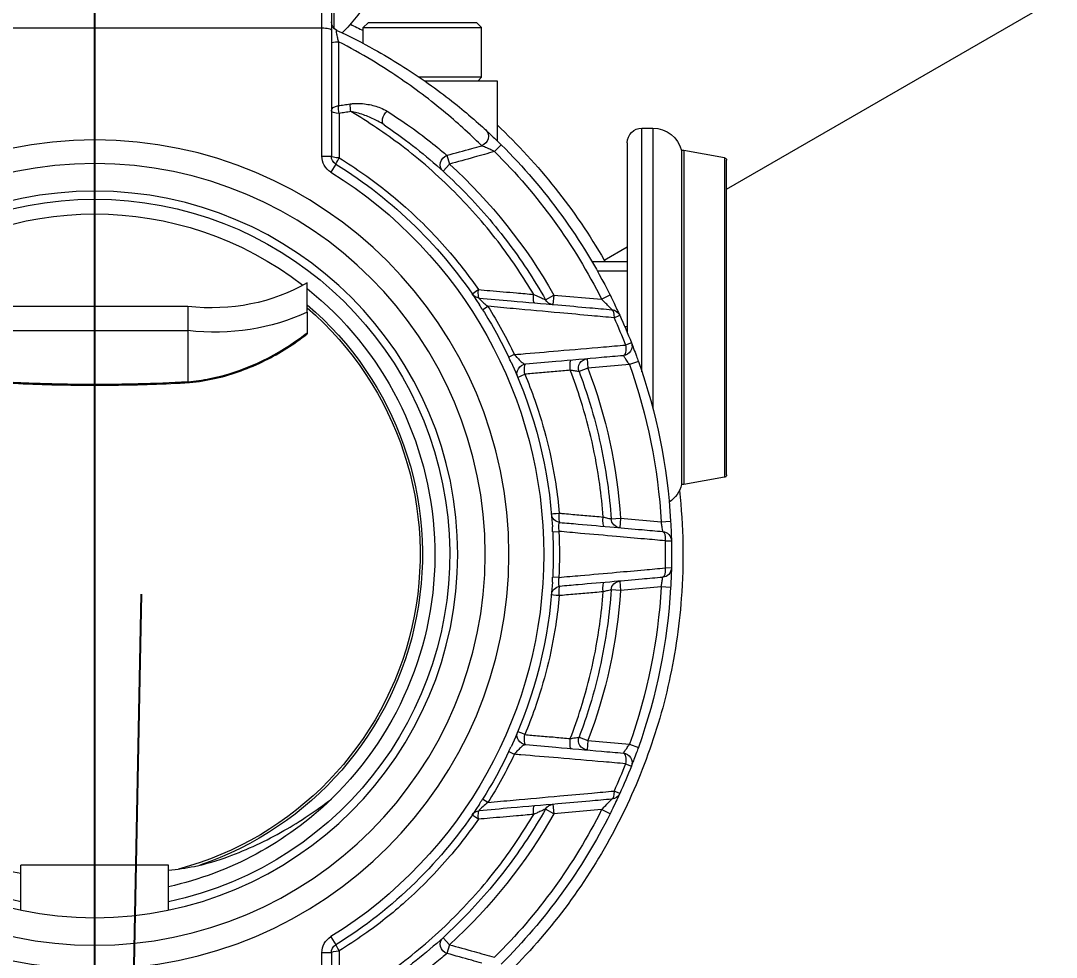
# Model space of a CAD drawing. Header units: millimetres. Extents: x -20146070 to 165023, y -3349561 to 35447.
# Drawn here: x -292394.2 to -292260.9, y -46073.2 to -45952.7 of the extents above; entities that cross this region are included whole.
import ezdxf
from ezdxf import colors
from ezdxf.entities.mleader import LeaderData, LeaderLine
from ezdxf.math import Vec2, Vec3

# ---------------------------------------------------------------- set-up
doc = ezdxf.new("R2010")
doc.units = ezdxf.units.MM
doc.header["$LTSCALE"] = 50
doc.linetypes.add('CONTINOUS', pattern=[0])
for name, color, linetype in [('ASPL- FM200-DEVICES', 8, 'Continuous'), ('M-_FM200 PIPE', 1, 'Continuous'), ('M_FIREALAM-_E-', 10, 'Continuous'), ('M_FM 200 Cylinder', 1, 'Continuous')]:
    doc.layers.add(name, color=color, linetype=linetype)
doc.styles.add('RomanS', font='romans__.ttf', dxfattribs={"width": 0.75, "height": 40})
doc.linetypes.add('DRY_RISER', pattern='A,0.5,-0.2,["DR",Standard,S=0.1,R=0,X=-0.05,Y=-0.05],-0.2', length=0.9)

# ---------------------------------------------------------------- blocks, each defined once
blk = doc.blocks.new('343')
at = {"layer": 'ASPL- FM200-DEVICES', "color": 1, "lineweight": 5}
for p, q in [((-38720.91, -128878.01), (-38720.91, -128849.98)), ((-38720.56, -128858.73), (-38720.56, -128878.23)), ((-38719.34, -128877.94), (-38719.34, -128858.19)), ((-38690.09, -128877.94), (-38690.09, -128858.19)), ((-38690.09, -128858.19), (-38690.09, -128877.94)), ((-38771.45, -128898.7), (-38822.14, -128869.43)), ((-38739.3, -128877.27), (-38739.91, -128877.88)), ((-38739.3, -128877.27), (-38725.28, -128877.27)), ((-38725.28, -128877.27), (-38724.67, -128877.88)), ((-38724.67, -128877.88), (-38739.91, -128877.88)), ((-38739.91, -128884.28), (-38739.91, -128877.88)), ((-38724.67, -128879.94), (-38724.67, -128877.88)), ((-38720.56, -128878.23), (-38720.56, -128894.42)), ((-38690.09, -128877.94), (-38719.34, -128877.94)), ((-38719.34, -128894.42), (-38719.34, -128877.94)), ((-38690.09, -128892.35), (-38690.09, -128877.94)), ((-38660.83, -128877.94), (-38690.09, -128877.94)), ((-38690.09, -128877.94), (-38690.09, -128892.35)), ((-38739.91, -128884.28), (-38731.88, -128884.28)), ((-38739.45, -128884.73), (-38739.91, -128884.28)), ((-38732.55, -128884.73), (-38741.89, -128884.73)), ((-38741.89, -128884.73), (-38741.89, -128892.45)), ((-38761.96, -128890.83), (-38761.96, -128926.94)), ((-38760.55, -128890.83), (-38761.96, -128890.83)), ((-38760.55, -128922.2), (-38760.55, -128890.83)), ((-38758.65, -128892.73), (-38758.65, -128917.11)), ((-38742.43, -128892.98), (-38741.57, -128893.85)), ((-38771.45, -128935.46), (-38771.45, -128894.94)), ((-38771.2, -128894.64), (-38765.96, -128893.72)), ((-38771.2, -128894.64), (-38771.2, -128935.76)), ((-38765.96, -128893.72), (-38765.96, -128936.69)), ((-38765.96, -128893.72), (-38765.66, -128893.72)), ((-38765.66, -128893.72), (-38765.66, -128936.69)), ((-38735.45, -128894.33), (-38735.76, -128895.47)), ((-38719.34, -128894.42), (-38720.56, -128894.42)), ((-38735.76, -128895.47), (-38734.94, -128896.37)), ((-38721.14, -128895.46), (-38720.5, -128896.5)), ((-38755.68, -128907.8), (-38758.65, -128906.09)), ((-38758.65, -128908.02), (-38754.11, -128908.02)), ((-38758.65, -128909.22), (-38754.8, -128909.22)), ((-38717.45, -128914.5), (-38717.45, -128910.73)), ((-38755.35, -128912.85), (-38756.44, -128912.3)), ((-38749.2, -128912.31), (-38755.35, -128912.85)), ((-38748.14, -128912.91), (-38749.2, -128912.31)), ((-38749.2, -128912.31), (-38749.09, -128913.53)), ((-38756.96, -128915.23), (-38757.69, -128914.9)), ((-38740.03, -128914.19), (-38740.71, -128913.76)), ((-38717.45, -128914.5), (-38717.45, -128917.15)), ((-38702.09, -128913.79), (-38702.09, -128916.88)), ((-38702.03, -128913.79), (-38678.14, -128913.79)), ((-38758.65, -128916.41), (-38758.35, -128916.41)), ((-38678.08, -128916.88), (-38702.09, -128916.88)), ((-38702.09, -128916.88), (-38702.09, -128923.45)), ((-38759.19, -128918.45), (-38758.45, -128918.74)), ((-38744.12, -128919.96), (-38743.4, -128920.31)), ((-38760.09, -128920.85), (-38758.94, -128921.26)), ((-38758.94, -128921.26), (-38753.6, -128921.73)), ((-38753.49, -128920.52), (-38753.6, -128921.73)), ((-38753.6, -128921.73), (-38752.46, -128922.16)), ((-38771.2, -128935.76), (-38765.96, -128936.69)), ((-38765.96, -128936.69), (-38765.66, -128936.69)), ((-38763.02, -128941.48), (-38764.24, -128941.41)), ((-38757.8, -128941.03), (-38763.02, -128941.48)), ((-38756.59, -128941.11), (-38757.8, -128941.03)), ((-38757.8, -128941.03), (-38757.7, -128942.24)), ((-38749.05, -128942.76), (-38749.86, -128942.72)), ((-38763.54, -128943.93), (-38764.34, -128943.91)), ((-38764.34, -128947.44), (-38763.54, -128947.42)), ((-38757.7, -128949.11), (-38757.8, -128950.33)), ((-38749.86, -128948.63), (-38749.05, -128948.59)), ((-38764.24, -128949.94), (-38763.02, -128949.87)), ((-38763.02, -128949.87), (-38757.8, -128950.33)), ((-38757.8, -128950.33), (-38756.59, -128950.24)), ((-38753.6, -128969.62), (-38758.94, -128970.09)), ((-38752.46, -128969.19), (-38753.6, -128969.62)), ((-38753.6, -128969.62), (-38753.49, -128970.84)), ((-38758.94, -128970.09), (-38760.09, -128970.5)), ((-38743.4, -128971.04), (-38744.12, -128971.39)), ((-38758.45, -128972.61), (-38759.19, -128972.91)), ((-38757.69, -128976.45), (-38756.96, -128976.12)), ((-38740.71, -128977.59), (-38740.03, -128977.16)), ((-38756.44, -128979.05), (-38755.35, -128978.5)), ((-38755.35, -128978.5), (-38749.2, -128979.04)), ((-38749.09, -128977.83), (-38749.2, -128979.04)), ((-38749.2, -128979.04), (-38748.14, -128978.44)), ((-38699.61, -128985.67), (-38680.56, -128985.67)), ((-38699.61, -128991.44), (-38699.61, -128985.67)), ((-38680.56, -128991.44), (-38680.56, -128985.67)), ((-38734.94, -128994.99), (-38735.76, -128995.89)), ((-38720.5, -128994.86), (-38721.14, -128995.89)), ((-38735.76, -128995.89), (-38735.45, -128997.02)), ((-38720.56, -128996.93), (-38719.34, -128996.93)), ((-38720.56, -128996.93), (-38720.56, -129013.13)), ((-38719.34, -129013.42), (-38719.34, -128996.93))]:
    blk.add_line(p, q, dxfattribs=at)
for radius in [305.79, 305.36, 304.73, 53.33, 50.28, 46.74]:
    blk.add_circle((-38690.09, -128945.68), radius, dxfattribs=at)
for centre, radius, start, end in [((-38690.09, -128945.68), 314.54, 90, 270), ((-38690.09, -128945.68), 310.44, 90, 270), ((-38690.09, -128945.68), 306.63, 90, 270), ((-38708.65, -128864.74), 19.19, 129.7151, 226.1397), ((-38721.78, -128877.15), 1.22, 294.8206, 0), ((-38761.96, -128894.64), 3.81, 90, 166.1135), ((-38760.55, -128892.73), 1.9, 0, 90), ((-38690.09, -128945.68), 74.28, 134.8094, 153.3), ((-38771.14, -128894.94), 0.305, 100, 180), ((-38690.09, -128945.68), 73.06, 134.8094, 153.3), ((-38721.78, -128894.42), 1.22, 301.73, 0), ((-38721.78, -128894.42), 2.44, 301.73, 0), ((-38690.09, -128945.68), 67.88, 132.2927, 150.5578), ((-38690.09, -128945.68), 59.04, 121.73, 147.0328), ((-38690.09, -128945.68), 57.82, 121.73, 238.27), ((-38690.09, -128945.68), 45.71, 282.0247, 257.9753), ((-38690.09, -128945.68), 43.8, 52.2553, 127.7447), ((-38739.7, -128911.48), 1.22, 275, 325.4259), ((-38690.09, -128945.68), 43.8, 128.6599, 225.9208), ((-38749.2, -128912.31), 1.22, 275, 330.5578), ((-38690.09, -128945.68), 42.2, 130.4192, 251.3187), ((-38690.09, -128945.68), 74.28, 155.5211, 158.4924), ((-38756.58, -128915.4), 1.22, 95, 155.5211), ((-38690.09, -128945.68), 59.84, 147.7717, 154.554), ((-38690.09, -128945.68), 59.04, 147.7717, 154.554), ((-38690.09, -128945.68), 41.9, 130.7751, 255.0656), ((-38690.09, -128945.68), 73.47, 155.5211, 158.4924), ((-38758.06, -128918.89), 1.22, 158.4924, 265), ((-38690.09, -128945.68), 74.28, 160.4767, 176.71), ((-38690.09, -128945.68), 73.06, 160.4767, 176.71), ((-38753.6, -128921.73), 1.22, 339.3409, 85), ((-38690.09, -128945.68), 59.04, 155.2153, 176.5534), ((-38745.68, -128922.42), 1.22, 337.2998, 85), ((-38690.09, -128945.68), 67.88, 159.3409, 176.0724), ((-38771.14, -128935.46), 0.305, 180, 260), ((-38761.96, -128935.77), 3.81, 193.8865, 236.5847), ((-38757.8, -128941.03), 1.22, 275, 356.0724), ((-38750.11, -128940.35), 1.22, 275, 354.9327), ((-38763.12, -128943.94), 1.22, 95, 178.6377), ((-38690.09, -128945.68), 59.84, 177.1699, 182.8301), ((-38690.09, -128945.68), 59.04, 177.1699, 182.8301), ((-38690.09, -128945.68), 74.28, 178.6377, 181.3623), ((-38690.09, -128945.68), 73.47, 178.6377, 181.3623), ((-38763.12, -128947.41), 1.22, 181.3623, 265), ((-38757.8, -128950.33), 1.22, 3.9276, 85), ((-38690.09, -128945.68), 59.04, 183.4466, 204.7847), ((-38690.09, -128945.68), 74.28, 183.29, 199.5233), ((-38690.09, -128945.68), 73.06, 183.29, 199.5233), ((-38690.09, -128945.68), 67.88, 183.9276, 200.6591), ((-38750.11, -128951), 1.22, 5.0673, 85), ((-38753.6, -128969.62), 1.22, 275, 20.6591), ((-38745.68, -128968.93), 1.22, 275, 22.7002), ((-38758.06, -128972.46), 1.22, 95, 201.5076), ((-38690.09, -128945.68), 59.84, 205.446, 212.2283), ((-38690.09, -128945.68), 59.04, 205.446, 212.2283), ((-38690.09, -128945.68), 74.28, 201.5076, 204.4789), ((-38690.09, -128945.68), 73.47, 201.5076, 204.4789), ((-38756.58, -128975.95), 1.22, 204.4789, 265), ((-38690.09, -128945.68), 43.8, 225.9208, 257.4441), ((-38690.09, -128945.68), 73.06, 206.7, 225.1906), ((-38749.2, -128979.04), 1.22, 29.4422, 85), ((-38690.09, -128945.68), 59.04, 212.9672, 238.27), ((-38739.7, -128979.87), 1.22, 34.5741, 85), ((-38690.09, -128945.68), 74.28, 206.7, 225.1906), ((-38690.09, -128945.68), 67.88, 209.4422, 227.7073), ((-38721.78, -128996.93), 2.44, 0, 58.27), ((-38721.78, -128996.93), 1.22, 0, 58.27)]:
    blk.add_arc(centre, radius, start, end, dxfattribs=at)
for centre, major_axis, ratio, start_param, end_param in [((-38719.34, -128878.23), (1.22, 0), 0.237088, 1.570796, 3.141593), ((-38721.78, -128879.86), (1.22, 0), 0.120855, 0, 1.330686), ((-38723.29, -128888.38), (-0.17, -1.21), 0.210979, 1.320032, 2.179897), ((-38721.78, -128888.6), (-0.17, -1.21), 0.210615, 1.323763, 2.178662), ((-38721.78, -128888.6), (1.22, 0), 0.558658, 0, 1.315212), ((-38728.05, -128889.41), (0.68, -1.01), 0.599993, 0, 1.95126), ((-38721.78, -128888.6), (1.22, 0), 0.275099, 4.880316, 6.283185), ((-38739.61, -128891.96), (-0.826, 0.896), 0.946472, 0, 2.100107), ((-38735.76, -128895.47), (0.82, -0.902), 0.950802, 0, 2.109566), ((-38721.78, -128894.42), (1.22, 0), 0.205116, 4.883284, 6.283185), ((-38721.78, -128894.42), (0.64, -1.04), 0.039724, 0, 1.306369), ((-38700.93, -128887.3), (21.95, 18.91), 0.855741, 3.426491, 4.034529), ((-38746.82, -128912.1), (0.11, -1.21), 0.16447, 0, 1.45563), ((-38739.7, -128911.48), (0.11, -1.21), 0.164256, 0, 1.453146), ((-38739.7, -128911.48), (1, -0.69), 0.013723, 0, 1.368915), ((-38756.58, -128915.4), (-0.11, 1.21), 0.30205, 0, 1.401682), ((-38700.93, -128887.3), (24.53, 21.13), 0.855741, 3.504183, 4.038993), ((-38700.93, -128887.47), (27.27, 0), 0.965926, 4.669897, 4.672192), ((-38758.06, -128918.89), (-0.11, -1.21), 0.329482, 4.615053, 6.283185), ((-38751.54, -128921.91), (0.11, 1.21), 0.178581, 4.661848, 6.283185), ((-38745.68, -128922.42), (0.11, 1.21), 0.178444, 4.663458, 6.283185), ((-38745.68, -128922.42), (1.12, -0.47), 0.007725, 0, 1.385066), ((-38755.77, -128940.85), (0.11, -1.21), 0.171944, 0, 1.543141), ((-38750.11, -128940.35), (0.11, -1.21), 0.171834, 0, 1.541848), ((-38750.11, -128940.35), (1.21, -0.11), 0.00155, 6.283185, 7.678911), ((-38763.12, -128943.94), (-0.11, 1.21), 0.340158, 0, 1.532886), ((-38763.12, -128947.41), (-0.11, -1.21), 0.340158, 4.750299, 6.283185), ((-38755.77, -128950.5), (0.11, 1.21), 0.171944, 4.740044, 6.283185), ((-38750.11, -128951), (0.11, 1.21), 0.171834, 4.741337, 6.283185), ((-38750.11, -128951), (1.21, 0.11), 0.00155, 4.887459, 6.283185), ((-38751.54, -128969.44), (0.11, -1.21), 0.178581, 0, 1.621337), ((-38745.68, -128968.93), (0.11, -1.21), 0.178444, 0, 1.619728), ((-38745.68, -128968.93), (1.12, 0.47), 0.007725, 4.898119, 6.283186), ((-38758.06, -128972.46), (-0.11, 1.21), 0.329482, 0, 1.668132), ((-38756.58, -128975.95), (-0.11, -1.21), 0.30205, 4.881503, 6.283185), ((-38746.82, -128979.25), (0.11, 1.21), 0.16447, 4.827555, 6.283185), ((-38739.7, -128979.87), (0.11, 1.21), 0.164256, 4.830039, 6.283185), ((-38739.7, -128979.87), (1, 0.69), 0.013723, 4.91427, 6.283185), ((-38735.76, -128995.89), (0.82, 0.902), 0.950802, 4.17362, 6.283185), ((-38721.78, -128996.93), (0.64, 1.04), 0.039724, 4.976816, 6.283185), ((-38721.78, -128996.93), (1.22, 0), 0.205116, 0, 1.399902)]:
    blk.add_ellipse(centre, major_axis=major_axis, ratio=ratio, start_param=start_param, end_param=end_param, dxfattribs=at)
for points in [[(-38723.02, -128877.47), (-38723.57, -128877.73), (-38724.12, -128878.01), (-38724.67, -128878.29)], [(-38741.89, -128890.42), (-38747.24, -128895.43), (-38751.96, -128901.35), (-38755.68, -128907.8)], [(-38755.68, -128907.8), (-38755.72, -128907.88), (-38755.77, -128907.95), (-38755.81, -128908.02)], [(-38740.03, -128914.19), (-38739.89, -128913.97), (-38739.76, -128913.76), (-38739.62, -128913.55)], [(-38717.45, -128917.15), (-38717.45, -128917.24), (-38717.45, -128917.29), (-38717.45, -128917.29)], [(-38702.1, -128923.46), (-38702.17, -128923.54), (-38702.24, -128923.58), (-38702.3, -128923.57)], [(-38702.09, -128923.45), (-38702.09, -128923.45), (-38702.09, -128923.45), (-38702.1, -128923.46)], [(-38749.05, -128942.76), (-38749.04, -128942.55), (-38749.03, -128942.34), (-38749.02, -128942.13)], [(-38743.4, -128971.04), (-38743.5, -128970.84), (-38743.6, -128970.63), (-38743.69, -128970.43)], [(-38739.62, -128977.8), (-38739.76, -128977.6), (-38739.89, -128977.38), (-38740.03, -128977.16)]]:
    blk.add_open_spline(points, degree=3, dxfattribs=at)
for points, knots in [([(-38721.27, -128878.26), (-38722.91, -128879.02), (-38724.52, -128879.84), (-38728.44, -128882.01), (-38730.66, -128883.41), (-38732.63, -128884.79), (-38734.85, -128886.34), (-38736.79, -128887.89), (-38739.18, -128889.92), (-38739.93, -128890.6), (-38740.43, -128891.07)], [0.248267, 0.248267, 0.248267, 0.248267, 0.709245, 0.709245, 1.418491, 1.418491, 1.418491, 2.215656, 2.215656, 2.736631, 2.736631, 2.736631, 2.736631]), ([(-38721.27, -128878.26), (-38721.25, -128878.25), (-38721.24, -128878.25), (-38721.21, -128878.28), (-38721.2, -128878.32), (-38721.19, -128878.45), (-38721.2, -128878.56), (-38721.25, -128878.84), (-38721.29, -128879.02), (-38721.38, -128879.37), (-38721.43, -128879.55), (-38721.49, -128879.72)], [0, 0, 0, 0, 0.0367907, 0.0367907, 0.0956558, 0.0956558, 0.1721804, 0.1721804, 0.2558879, 0.2558879, 0.3297716, 0.3297716, 0.3297716, 0.3297716]), ([(-38739.92, -128893.09), (-38739.42, -128892.6), (-38738.69, -128891.89), (-38736.34, -128889.75), (-38734.43, -128888.11), (-38732.24, -128886.47), (-38730.29, -128885), (-38728.11, -128883.51), (-38724.39, -128881.27), (-38722.96, -128880.48), (-38721.49, -128879.72)], [-2.736631, -2.736631, -2.736631, -2.736631, -2.215656, -2.215656, -1.418491, -1.418491, -1.418491, -0.709245, -0.709245, -0.290531, -0.290531, -0.290531, -0.290531]), ([(-38721.49, -128879.72), (-38721.49, -128880.24), (-38721.48, -128880.76), (-38721.48, -128882.25), (-38721.48, -128883.2), (-38721.48, -128884.12), (-38721.47, -128885.04), (-38721.47, -128885.94), (-38721.47, -128887.19), (-38721.47, -128887.57), (-38721.47, -128887.94)], [0.1218964, 0.1218964, 0.1218964, 0.1218964, 0.263591, 0.263591, 0.527182, 0.527182, 0.527182, 0.790773, 0.790773, 0.9077673, 0.9077673, 0.9077673, 0.9077673]), ([(-38722.98, -128887.72), (-38723.12, -128887.7), (-38723.27, -128887.68), (-38724.05, -128887.63), (-38724.68, -128887.67), (-38725.84, -128887.87), (-38726.38, -128888.02), (-38727.19, -128888.35), (-38727.48, -128888.49), (-38727.75, -128888.66)], [-0.4594626, -0.4594626, -0.4594626, -0.4594626, -0.422823, -0.422823, -0.2566052, -0.2566052, -0.0986943, -0.0986943, 0, 0, 0, 0]), ([(-38721.47, -128887.94), (-38721.71, -128887.9), (-38721.95, -128887.87), (-38722.19, -128887.83), (-38722.46, -128887.8), (-38722.72, -128887.76), (-38722.98, -128887.72)], [0.118784, 0.118784, 0.118784, 0.118784, 0.1811574, 0.1811574, 0.1811574, 0.249082, 0.249082, 0.249082, 0.249082]), ([(-38746.61, -128912.23), (-38745.32, -128910.04), (-38743.9, -128907.92), (-38740.54, -128903.47), (-38738.54, -128901.18), (-38736.41, -128899.04), (-38734.28, -128896.91), (-38731.99, -128894.91), (-38727.5, -128891.5), (-38725.33, -128890.04), (-38723.09, -128888.71)], [-2.885239, -2.885239, -2.885239, -2.885239, -2.2532, -2.2532, -1.502133, -1.502133, -1.502133, -0.751067, -0.751067, -0.104684, -0.104684, -0.104684, -0.104684]), ([(-38727.75, -128888.66), (-38728.98, -128889.44), (-38730.12, -128890.22), (-38732.22, -128891.72), (-38733.17, -128892.46), (-38734.56, -128893.59), (-38735.07, -128894.01), (-38735.45, -128894.33)], [1.965846, 1.965846, 1.965846, 1.965846, 2.431098, 2.431098, 2.934278, 2.934278, 3.3459, 3.3459, 3.3459, 3.3459]), ([(-38727.37, -128890.42), (-38727.12, -128890.25), (-38726.84, -128890.08), (-38726.08, -128889.68), (-38725.59, -128889.46), (-38724.55, -128889.06), (-38723.99, -128888.89), (-38723.33, -128888.75), (-38723.21, -128888.73), (-38723.09, -128888.71)], [0, 0, 0, 0, 0.0986943, 0.0986943, 0.2566052, 0.2566052, 0.422823, 0.422823, 0.4594626, 0.4594626, 0.4594626, 0.4594626]), ([(-38723.09, -128888.71), (-38722.82, -128888.75), (-38722.56, -128888.79), (-38722.3, -128888.83), (-38722.06, -128888.86), (-38721.82, -128888.89), (-38721.57, -128888.93)], [-0.249082, -0.249082, -0.249082, -0.249082, -0.1811574, -0.1811574, -0.1811574, -0.118784, -0.118784, -0.118784, -0.118784]), ([(-38721.57, -128888.93), (-38721.57, -128889.41), (-38721.57, -128889.9), (-38721.57, -128890.92), (-38721.57, -128891.46), (-38721.57, -128892), (-38721.57, -128892.66), (-38721.57, -128893.33), (-38721.57, -128894.22), (-38721.57, -128894.44), (-38721.57, -128894.67)], [0.0750689, 0.0750689, 0.0750689, 0.0750689, 0.2030124, 0.2030124, 0.3444337, 0.3444337, 0.3444337, 0.5166506, 0.5166506, 0.5750647, 0.5750647, 0.5750647, 0.5750647]), ([(-38727.37, -128890.42), (-38728.3, -128891.05), (-38729.21, -128891.69), (-38732.56, -128894.21), (-38734.89, -128896.23), (-38737.06, -128898.38), (-38739.23, -128900.54), (-38741.26, -128902.86), (-38744.97, -128907.72), (-38746.65, -128910.27), (-38748.14, -128912.91)], [0.478161, 0.478161, 0.478161, 0.478161, 0.751067, 0.751067, 1.502133, 1.502133, 1.502133, 2.2532, 2.2532, 2.996998, 2.996998, 2.996998, 2.996998]), ([(-38740.43, -128891.07), (-38740.5, -128891.13), (-38740.6, -128891.23), (-38740.92, -128891.52), (-38741.15, -128891.74), (-38741.59, -128892.16), (-38741.78, -128892.34), (-38742.13, -128892.68), (-38742.28, -128892.83), (-38742.43, -128892.98)], [0, 0, 0, 0, 0.068852, 0.068852, 0.1654749, 0.1654749, 0.2344373, 0.2344373, 0.2862535, 0.2862535, 0.2862535, 0.2862535]), ([(-38741.57, -128893.85), (-38741.45, -128893.79), (-38741.33, -128893.73), (-38741.04, -128893.59), (-38740.88, -128893.52), (-38740.52, -128893.35), (-38740.32, -128893.27), (-38740.06, -128893.15), (-38739.98, -128893.12), (-38739.92, -128893.09)], [-0.2862535, -0.2862535, -0.2862535, -0.2862535, -0.2344373, -0.2344373, -0.1654749, -0.1654749, -0.068852, -0.068852, 0, 0, 0, 0]), ([(-38735.45, -128894.33), (-38736.51, -128894.04), (-38737.57, -128893.75), (-38739.06, -128893.33), (-38739.49, -128893.21), (-38739.92, -128893.09)], [0.5930409, 0.5930409, 0.5930409, 0.5930409, 0.8679367, 0.8679367, 0.9803087, 0.9803087, 0.9803087, 0.9803087]), ([(-38741.57, -128893.85), (-38740.7, -128894.09), (-38739.82, -128894.34), (-38737.88, -128894.88), (-38736.82, -128895.17), (-38735.76, -128895.47)], [-1.0959511, -1.0959511, -1.0959511, -1.0959511, -0.8679367, -0.8679367, -0.5930409, -0.5930409, -0.5930409, -0.5930409]), ([(-38721.57, -128894.67), (-38722.66, -128895.33), (-38723.72, -128896.03), (-38726.63, -128898.08), (-38728.42, -128899.5), (-38730.12, -128901.02), (-38732.16, -128902.83), (-38734.08, -128904.79), (-38737.15, -128908.39), (-38738.36, -128909.97), (-38739.49, -128911.61)], [0.48, 0.48, 0.48, 0.48, 0.798353, 0.798353, 1.369447, 1.369447, 1.369447, 2.05417, 2.05417, 2.551897, 2.551897, 2.551897, 2.551897]), ([(-38756.44, -128912.3), (-38756.62, -128912.65), (-38756.79, -128913.01), (-38757.1, -128913.63), (-38757.23, -128913.91), (-38757.43, -128914.35), (-38757.51, -128914.52), (-38757.62, -128914.75), (-38757.65, -128914.82), (-38757.68, -128914.89), (-38757.69, -128914.9), (-38757.69, -128914.9)], [-0.3441681, -0.3441681, -0.3441681, -0.3441681, -0.2475146, -0.2475146, -0.1629501, -0.1629501, -0.0906327, -0.0906327, -0.0348587, -0.0348587, 0, 0, 0, 0]), ([(-38746.61, -128912.23), (-38746.75, -128912.29), (-38746.89, -128912.35), (-38747.24, -128912.51), (-38747.43, -128912.6), (-38747.8, -128912.76), (-38747.96, -128912.83), (-38748.11, -128912.9), (-38748.14, -128912.91), (-38748.14, -128912.91)], [0, 0, 0, 0, 0.0545289, 0.0545289, 0.1417751, 0.1417751, 0.242863, 0.242863, 0.3041163, 0.3041163, 0.3041163, 0.3041163]), ([(-38739.49, -128911.61), (-38739.99, -128911.65), (-38740.48, -128911.69), (-38740.97, -128911.74), (-38742.11, -128911.83), (-38743.25, -128911.93), (-38745.13, -128912.1), (-38745.87, -128912.16), (-38746.61, -128912.23)], [0.4537955, 0.4537955, 0.4537955, 0.4537955, 0.5794132, 0.5794132, 0.5794132, 0.8691199, 0.8691199, 1.0578335, 1.0578335, 1.0578335, 1.0578335]), ([(-38739.6, -128912.7), (-38740.98, -128912.82), (-38742.35, -128912.94), (-38745.73, -128913.23), (-38747.73, -128913.41), (-38749.73, -128913.58), (-38751.1, -128913.7), (-38752.47, -128913.82), (-38754.78, -128914.02), (-38755.73, -128914.11), (-38756.68, -128914.19)], [-1.933612, -1.933612, -1.933612, -1.933612, -1.573606, -1.573606, -1.04907, -1.04907, -1.04907, -0.689393, -0.689393, -0.439374, -0.439374, -0.439374, -0.439374]), ([(-38756.68, -128914.19), (-38756.68, -128914.19), (-38756.68, -128914.18), (-38756.64, -128914.15), (-38756.61, -128914.11), (-38756.5, -128913.99), (-38756.41, -128913.9), (-38756.19, -128913.68), (-38756.05, -128913.54), (-38755.73, -128913.22), (-38755.54, -128913.03), (-38755.35, -128912.85)], [0, 0, 0, 0, 0.0348587, 0.0348587, 0.0906327, 0.0906327, 0.1629501, 0.1629501, 0.2475146, 0.2475146, 0.3441681, 0.3441681, 0.3441681, 0.3441681]), ([(-38739.6, -128912.7), (-38739.58, -128912.69), (-38739.57, -128912.7), (-38739.56, -128912.72), (-38739.58, -128912.75), (-38739.66, -128912.84), (-38739.73, -128912.92), (-38739.94, -128913.11), (-38740.07, -128913.22), (-38740.37, -128913.48), (-38740.54, -128913.62), (-38740.71, -128913.76)], [0, 0, 0, 0, 0.0309664, 0.0309664, 0.0805126, 0.0805126, 0.1449227, 0.1449227, 0.2173476, 0.2173476, 0.2967426, 0.2967426, 0.2967426, 0.2967426]), ([(-38756.96, -128915.23), (-38756.01, -128915.15), (-38755.06, -128915.06), (-38752.73, -128914.85), (-38751.36, -128914.73), (-38749.99, -128914.6), (-38747.99, -128914.42), (-38745.99, -128914.24), (-38742.89, -128913.96), (-38741.8, -128913.86), (-38740.71, -128913.76)], [0.439374, 0.439374, 0.439374, 0.439374, 0.689393, 0.689393, 1.04907, 1.04907, 1.04907, 1.573606, 1.573606, 1.858257, 1.858257, 1.858257, 1.858257]), ([(-38702.1, -128923.46), (-38703.04, -128923.37), (-38703.98, -128923.24), (-38709.2, -128922.2), (-38713.1, -128920.34), (-38716.8, -128917.65), (-38717.13, -128917.4), (-38717.45, -128917.15)], [3.89335, 3.89335, 3.89335, 3.89335, 4.105762, 4.105762, 5.097343, 5.097343, 5.194231, 5.194231, 5.194231, 5.194231]), ([(-38702.3, -128923.57), (-38703.47, -128923.46), (-38704.61, -128923.27), (-38706.83, -128922.76), (-38707.92, -128922.43), (-38710.01, -128921.67), (-38711.02, -128921.24), (-38712.98, -128920.26), (-38713.93, -128919.72), (-38715.74, -128918.57), (-38716.61, -128917.95), (-38717.45, -128917.29)], [3.892663, 3.892663, 3.892663, 3.892663, 4.146339, 4.146339, 4.400014, 4.400014, 4.65369, 4.65369, 4.907366, 4.907366, 5.161041, 5.161041, 5.161041, 5.161041]), ([(-38759.19, -128918.45), (-38759.19, -128918.45), (-38759.21, -128918.48), (-38759.29, -128918.69), (-38759.37, -128918.91), (-38759.59, -128919.48), (-38759.72, -128919.81), (-38759.93, -128920.39), (-38760.01, -128920.62), (-38760.09, -128920.85)], [-0.3237095, -0.3237095, -0.3237095, -0.3237095, -0.2607759, -0.2607759, -0.1568886, -0.1568886, -0.0603418, -0.0603418, 0, 0, 0, 0]), ([(-38744.12, -128919.96), (-38744.4, -128919.94), (-38744.68, -128919.92), (-38746.56, -128919.76), (-38748.16, -128919.62), (-38749.75, -128919.48), (-38751.71, -128919.32), (-38753.66, -128919.15), (-38756.56, -128918.9), (-38757.5, -128918.82), (-38758.45, -128918.74)], [0.539728, 0.539728, 0.539728, 0.539728, 0.613944, 0.613944, 1.037022, 1.037022, 1.037022, 1.555533, 1.555533, 1.806493, 1.806493, 1.806493, 1.806493]), ([(-38758.94, -128921.26), (-38758.87, -128921.15), (-38758.8, -128921.04), (-38758.62, -128920.76), (-38758.51, -128920.6), (-38758.32, -128920.33), (-38758.25, -128920.22), (-38758.18, -128920.13), (-38758.16, -128920.11), (-38758.16, -128920.11)], [0, 0, 0, 0, 0.0603418, 0.0603418, 0.1568886, 0.1568886, 0.2607759, 0.2607759, 0.3237095, 0.3237095, 0.3237095, 0.3237095]), ([(-38758.16, -128920.11), (-38757.22, -128920.19), (-38756.28, -128920.27), (-38753.38, -128920.52), (-38751.43, -128920.7), (-38749.48, -128920.87), (-38748.17, -128920.98), (-38746.87, -128921.09), (-38745.57, -128921.21)], [-1.806493, -1.806493, -1.806493, -1.806493, -1.555533, -1.555533, -1.037022, -1.037022, -1.037022, -0.69166, -0.69166, -0.69166, -0.69166]), ([(-38744.12, -128919.96), (-38744.19, -128920.04), (-38744.25, -128920.12), (-38744.43, -128920.31), (-38744.53, -128920.42), (-38744.77, -128920.66), (-38744.9, -128920.79), (-38745.16, -128921.01), (-38745.28, -128921.1), (-38745.46, -128921.19), (-38745.53, -128921.21), (-38745.57, -128921.21)], [0, 0, 0, 0, 0.0428831, 0.0428831, 0.111496, 0.111496, 0.1975348, 0.1975348, 0.2989951, 0.2989951, 0.374051, 0.374051, 0.374051, 0.374051]), ([(-38743.69, -128920.93), (-38743.66, -128920.87), (-38743.64, -128920.82), (-38743.54, -128920.61), (-38743.47, -128920.46), (-38743.4, -128920.31)], [-0.05826173, -0.05826173, -0.05826173, -0.05826173, -0.04288306, -0.04288306, 0, 0, 0, 0]), ([(-38752.46, -128922.16), (-38752.88, -128923.28), (-38753.27, -128924.41), (-38754.2, -128927.34), (-38754.69, -128929.15), (-38755.1, -128930.98), (-38755.52, -128932.8), (-38755.85, -128934.65), (-38756.32, -128938.03), (-38756.48, -128939.57), (-38756.59, -128941.11)], [0.16541, 0.16541, 0.16541, 0.16541, 0.459235, 0.459235, 0.918469, 0.918469, 0.918469, 1.377704, 1.377704, 1.756213, 1.756213, 1.756213, 1.756213]), ([(-38755.56, -128940.87), (-38755.46, -128939.45), (-38755.31, -128938.05), (-38754.86, -128934.82), (-38754.53, -128933), (-38754.13, -128931.2), (-38753.72, -128929.4), (-38753.24, -128927.62), (-38752.27, -128924.56), (-38751.82, -128923.26), (-38751.33, -128921.99)], [-1.729987, -1.729987, -1.729987, -1.729987, -1.377704, -1.377704, -0.918469, -0.918469, -0.918469, -0.459235, -0.459235, -0.119098, -0.119098, -0.119098, -0.119098]), ([(-38752.46, -128922.16), (-38752.46, -128922.16), (-38752.45, -128922.16), (-38752.41, -128922.15), (-38752.36, -128922.15), (-38752.22, -128922.12), (-38752.11, -128922.11), (-38751.82, -128922.06), (-38751.64, -128922.04), (-38751.41, -128922), (-38751.37, -128922), (-38751.33, -128921.99)], [0, 0, 0, 0, 0.0379266, 0.0379266, 0.0986093, 0.0986093, 0.1762011, 0.1762011, 0.266035, 0.266035, 0.2847592, 0.2847592, 0.2847592, 0.2847592]), ([(-38751.33, -128921.99), (-38751.01, -128922.02), (-38750.68, -128922.05), (-38749.69, -128922.13), (-38749.03, -128922.19), (-38748.36, -128922.25), (-38747.69, -128922.31), (-38747.02, -128922.36), (-38746.06, -128922.45), (-38745.76, -128922.47), (-38745.47, -128922.5)], [0.0875288, 0.0875288, 0.0875288, 0.0875288, 0.1701418, 0.1701418, 0.3402837, 0.3402837, 0.3402837, 0.5104255, 0.5104255, 0.5862068, 0.5862068, 0.5862068, 0.5862068]), ([(-38745.47, -128922.5), (-38745.93, -128923.59), (-38746.35, -128924.7), (-38747.36, -128927.57), (-38747.9, -128929.35), (-38748.35, -128931.15), (-38748.8, -128932.95), (-38749.16, -128934.78), (-38749.64, -128937.86), (-38749.79, -128939.11), (-38749.9, -128940.37)], [0.16834, 0.16834, 0.16834, 0.16834, 0.465212, 0.465212, 0.930425, 0.930425, 0.930425, 1.395637, 1.395637, 1.711749, 1.711749, 1.711749, 1.711749]), ([(-38677.88, -128923.57), (-38679.48, -128923.66), (-38681.09, -128923.73), (-38684.35, -128923.84), (-38685.98, -128923.88), (-38689.27, -128923.91), (-38690.91, -128923.91), (-38694.19, -128923.88), (-38695.83, -128923.84), (-38699.08, -128923.73), (-38700.7, -128923.66), (-38702.3, -128923.57)], [1.663619, 1.663619, 1.663619, 1.663619, 2.066426, 2.066426, 2.469233, 2.469233, 2.87204, 2.87204, 3.274847, 3.274847, 3.677654, 3.677654, 3.677654, 3.677654]), ([(-38678.08, -128923.45), (-38679.41, -128923.52), (-38680.75, -128923.58), (-38684.74, -128923.73), (-38687.42, -128923.78), (-38691.42, -128923.78), (-38692.76, -128923.77), (-38696.23, -128923.7), (-38698.35, -128923.63), (-38701, -128923.5), (-38701.55, -128923.48), (-38702.09, -128923.45)], [1.664151, 1.664151, 1.664151, 1.664151, 2.002977, 2.002977, 2.670637, 2.670637, 3.004466, 3.004466, 3.538593, 3.538593, 3.677122, 3.677122, 3.677122, 3.677122]), ([(-38765.38, -128937.45), (-38765.89, -128942.05), (-38765.97, -128946.71), (-38765.62, -128951.34), (-38765.33, -128955.16), (-38764.75, -128958.97), (-38763.9, -128962.69), (-38763.06, -128966.32), (-38761.95, -128969.89), (-38760.59, -128973.36), (-38757.84, -128980.38), (-38754.01, -128987.01), (-38749.31, -128992.9), (-38744.61, -128998.79), (-38739, -129004), (-38732.77, -129008.25), (-38729.66, -129010.37), (-38726.4, -129012.25), (-38723.02, -129013.89)], [0.0184051, 0.0184051, 0.0184051, 0.0184051, 0.0476837, 0.0476837, 0.0476837, 0.0718112, 0.0718112, 0.0718112, 0.0953563, 0.0953563, 0.0953563, 0.1429923, 0.1429923, 0.1429923, 0.190647, 0.190647, 0.190647, 0.2143814, 0.2143814, 0.2143814, 0.2143814]), ([(-38764.24, -128941.41), (-38764.25, -128941.6), (-38764.26, -128941.78), (-38764.29, -128942.32), (-38764.3, -128942.66), (-38764.32, -128943.22), (-38764.33, -128943.43), (-38764.34, -128943.72), (-38764.34, -128943.81), (-38764.34, -128943.9), (-38764.34, -128943.91), (-38764.34, -128943.91)], [-0.3189558, -0.3189558, -0.3189558, -0.3189558, -0.2743975, -0.2743975, -0.1831447, -0.1831447, -0.1028191, -0.1028191, -0.0395458, -0.0395458, 0, 0, 0, 0]), ([(-38763.23, -128942.73), (-38763.23, -128942.73), (-38763.23, -128942.72), (-38763.22, -128942.68), (-38763.22, -128942.63), (-38763.2, -128942.49), (-38763.18, -128942.38), (-38763.14, -128942.11), (-38763.11, -128941.93), (-38763.06, -128941.66), (-38763.04, -128941.57), (-38763.02, -128941.48)], [0, 0, 0, 0, 0.0395458, 0.0395458, 0.1028191, 0.1028191, 0.1831447, 0.1831447, 0.2743975, 0.2743975, 0.3189558, 0.3189558, 0.3189558, 0.3189558]), ([(-38750, -128941.57), (-38750.78, -128941.64), (-38751.55, -128941.7), (-38753.87, -128941.91), (-38755.43, -128942.04), (-38756.98, -128942.18), (-38758.17, -128942.28), (-38759.37, -128942.39), (-38761.45, -128942.57), (-38762.34, -128942.65), (-38763.23, -128942.73)], [-1.448981, -1.448981, -1.448981, -1.448981, -1.242968, -1.242968, -0.828645, -0.828645, -0.828645, -0.50961, -0.50961, -0.272361, -0.272361, -0.272361, -0.272361]), ([(-38755.56, -128940.87), (-38755.64, -128940.88), (-38755.72, -128940.9), (-38755.92, -128940.95), (-38756.03, -128940.98), (-38756.26, -128941.03), (-38756.37, -128941.06), (-38756.54, -128941.1), (-38756.59, -128941.11), (-38756.59, -128941.11)], [0, 0, 0, 0, 0.0402327, 0.0402327, 0.1046051, 0.1046051, 0.1867265, 0.1867265, 0.2837028, 0.2837028, 0.2837028, 0.2837028]), ([(-38749.9, -128940.37), (-38750.04, -128940.38), (-38750.19, -128940.4), (-38751.03, -128940.47), (-38751.72, -128940.53), (-38752.42, -128940.59), (-38753.11, -128940.65), (-38753.8, -128940.71), (-38754.85, -128940.8), (-38755.21, -128940.83), (-38755.56, -128940.87)], [0.1394348, 0.1394348, 0.1394348, 0.1394348, 0.1766783, 0.1766783, 0.3533565, 0.3533565, 0.3533565, 0.5300348, 0.5300348, 0.6204397, 0.6204397, 0.6204397, 0.6204397]), ([(-38750, -128941.57), (-38749.98, -128941.57), (-38749.95, -128941.57), (-38749.89, -128941.61), (-38749.86, -128941.65), (-38749.81, -128941.8), (-38749.8, -128941.92), (-38749.79, -128942.26), (-38749.82, -128942.49), (-38749.86, -128942.72)], [0, 0, 0, 0, 0.0426791, 0.0426791, 0.1109657, 0.1109657, 0.1984709, 0.1984709, 0.3136183, 0.3136183, 0.3136183, 0.3136183]), ([(-38763.54, -128943.93), (-38762.65, -128943.85), (-38761.76, -128943.77), (-38759.68, -128943.59), (-38758.48, -128943.48), (-38757.29, -128943.38), (-38755.74, -128943.24), (-38754.18, -128943.1), (-38751.71, -128942.89), (-38750.78, -128942.8), (-38749.86, -128942.72)], [0.272361, 0.272361, 0.272361, 0.272361, 0.50961, 0.50961, 0.828645, 0.828645, 0.828645, 1.242968, 1.242968, 1.489742, 1.489742, 1.489742, 1.489742]), ([(-38764.34, -128947.44), (-38764.34, -128947.44), (-38764.34, -128947.46), (-38764.34, -128947.56), (-38764.34, -128947.74), (-38764.32, -128948.31), (-38764.3, -128948.69), (-38764.27, -128949.38), (-38764.26, -128949.66), (-38764.24, -128949.94)], [-0.3190647, -0.3190647, -0.3190647, -0.3190647, -0.2838394, -0.2838394, -0.1785156, -0.1785156, -0.0686599, -0.0686599, 0, 0, 0, 0]), ([(-38749.86, -128948.63), (-38750.78, -128948.55), (-38751.71, -128948.47), (-38754.18, -128948.25), (-38755.74, -128948.11), (-38757.29, -128947.98), (-38758.48, -128947.87), (-38759.68, -128947.76), (-38761.76, -128947.58), (-38762.65, -128947.5), (-38763.54, -128947.42)], [0.167549, 0.167549, 0.167549, 0.167549, 0.414323, 0.414323, 0.828645, 0.828645, 0.828645, 1.147681, 1.147681, 1.38493, 1.38493, 1.38493, 1.38493]), ([(-38763.02, -128949.87), (-38763.05, -128949.73), (-38763.08, -128949.59), (-38763.14, -128949.25), (-38763.17, -128949.06), (-38763.21, -128948.78), (-38763.22, -128948.68), (-38763.23, -128948.63), (-38763.23, -128948.63), (-38763.23, -128948.63)], [0, 0, 0, 0, 0.0686599, 0.0686599, 0.1785156, 0.1785156, 0.2838394, 0.2838394, 0.3190647, 0.3190647, 0.3190647, 0.3190647]), ([(-38763.23, -128948.63), (-38762.34, -128948.71), (-38761.45, -128948.78), (-38759.37, -128948.97), (-38758.17, -128949.07), (-38756.98, -128949.18), (-38755.43, -128949.31), (-38753.87, -128949.45), (-38751.55, -128949.65), (-38750.78, -128949.72), (-38750, -128949.79)], [-1.38493, -1.38493, -1.38493, -1.38493, -1.147681, -1.147681, -0.828645, -0.828645, -0.828645, -0.414323, -0.414323, -0.20831, -0.20831, -0.20831, -0.20831]), ([(-38749.86, -128948.63), (-38749.84, -128948.71), (-38749.83, -128948.79), (-38749.81, -128948.98), (-38749.8, -128949.1), (-38749.79, -128949.34), (-38749.8, -128949.46), (-38749.84, -128949.66), (-38749.87, -128949.73), (-38749.94, -128949.78), (-38749.97, -128949.79), (-38750, -128949.79)], [0, 0, 0, 0, 0.037856, 0.037856, 0.0984256, 0.0984256, 0.177166, 0.177166, 0.2646733, 0.2646733, 0.314067, 0.314067, 0.314067, 0.314067]), ([(-38749.02, -128949.23), (-38749.02, -128949.16), (-38749.03, -128949.1), (-38749.04, -128948.89), (-38749.05, -128948.74), (-38749.05, -128948.59)], [-0.05436788, -0.05436788, -0.05436788, -0.05436788, -0.03785598, -0.03785598, 0, 0, 0, 0]), ([(-38756.59, -128950.24), (-38756.59, -128950.24), (-38756.58, -128950.24), (-38756.54, -128950.25), (-38756.5, -128950.26), (-38756.36, -128950.3), (-38756.25, -128950.32), (-38755.96, -128950.39), (-38755.77, -128950.44), (-38755.56, -128950.49)], [0, 0, 0, 0, 0.0388634, 0.0388634, 0.1010449, 0.1010449, 0.1808752, 0.1808752, 0.2837169, 0.2837169, 0.2837169, 0.2837169]), ([(-38756.59, -128950.24), (-38756.48, -128951.78), (-38756.32, -128953.32), (-38755.85, -128956.71), (-38755.52, -128958.55), (-38755.1, -128960.38), (-38754.69, -128962.2), (-38754.2, -128964.01), (-38753.27, -128966.94), (-38752.88, -128968.07), (-38752.46, -128969.19)], [0.080726, 0.080726, 0.080726, 0.080726, 0.459235, 0.459235, 0.918469, 0.918469, 0.918469, 1.377704, 1.377704, 1.671528, 1.671528, 1.671528, 1.671528]), ([(-38755.56, -128950.49), (-38755.21, -128950.52), (-38754.85, -128950.55), (-38753.8, -128950.64), (-38753.11, -128950.7), (-38752.42, -128950.76), (-38751.72, -128950.82), (-38751.03, -128950.88), (-38750.19, -128950.96), (-38750.04, -128950.97), (-38749.9, -128950.98)], [0.0862734, 0.0862734, 0.0862734, 0.0862734, 0.1766783, 0.1766783, 0.3533565, 0.3533565, 0.3533565, 0.5300348, 0.5300348, 0.5672783, 0.5672783, 0.5672783, 0.5672783]), ([(-38751.33, -128969.36), (-38751.82, -128968.09), (-38752.27, -128966.8), (-38753.24, -128963.73), (-38753.72, -128961.95), (-38754.13, -128960.15), (-38754.53, -128958.36), (-38754.86, -128956.54), (-38755.31, -128953.31), (-38755.46, -128951.9), (-38755.56, -128950.49)], [-1.71784, -1.71784, -1.71784, -1.71784, -1.377704, -1.377704, -0.918469, -0.918469, -0.918469, -0.459235, -0.459235, -0.106952, -0.106952, -0.106952, -0.106952]), ([(-38749.9, -128950.98), (-38749.79, -128952.24), (-38749.64, -128953.49), (-38749.16, -128956.58), (-38748.8, -128958.4), (-38748.35, -128960.2), (-38747.9, -128962), (-38747.36, -128963.78), (-38746.35, -128966.65), (-38745.93, -128967.76), (-38745.47, -128968.85)], [0.1491, 0.1491, 0.1491, 0.1491, 0.465212, 0.465212, 0.930425, 0.930425, 0.930425, 1.395637, 1.395637, 1.692509, 1.692509, 1.692509, 1.692509]), ([(-38751.33, -128969.36), (-38751.42, -128969.35), (-38751.51, -128969.34), (-38751.74, -128969.3), (-38751.87, -128969.28), (-38752.13, -128969.24), (-38752.24, -128969.23), (-38752.41, -128969.2), (-38752.46, -128969.19), (-38752.46, -128969.19)], [0, 0, 0, 0, 0.0422195, 0.0422195, 0.1097706, 0.1097706, 0.1949552, 0.1949552, 0.2847125, 0.2847125, 0.2847125, 0.2847125]), ([(-38745.47, -128968.85), (-38745.76, -128968.88), (-38746.06, -128968.91), (-38747.02, -128968.99), (-38747.69, -128969.05), (-38748.36, -128969.11), (-38749.03, -128969.16), (-38749.69, -128969.22), (-38750.68, -128969.31), (-38751.01, -128969.34), (-38751.33, -128969.36)], [0.0943605, 0.0943605, 0.0943605, 0.0943605, 0.1701418, 0.1701418, 0.3402837, 0.3402837, 0.3402837, 0.5104255, 0.5104255, 0.5930385, 0.5930385, 0.5930385, 0.5930385]), ([(-38760.09, -128970.5), (-38760.02, -128970.72), (-38759.94, -128970.94), (-38759.74, -128971.48), (-38759.62, -128971.79), (-38759.43, -128972.29), (-38759.36, -128972.48), (-38759.26, -128972.74), (-38759.23, -128972.82), (-38759.2, -128972.89), (-38759.19, -128972.91), (-38759.19, -128972.91)], [-0.3235332, -0.3235332, -0.3235332, -0.3235332, -0.2663757, -0.2663757, -0.1769803, -0.1769803, -0.0996246, -0.0996246, -0.0383171, -0.0383171, 0, 0, 0, 0]), ([(-38758.16, -128971.25), (-38758.16, -128971.25), (-38758.17, -128971.24), (-38758.19, -128971.2), (-38758.22, -128971.17), (-38758.31, -128971.04), (-38758.37, -128970.95), (-38758.54, -128970.71), (-38758.64, -128970.56), (-38758.81, -128970.3), (-38758.88, -128970.2), (-38758.94, -128970.09)], [0, 0, 0, 0, 0.0383171, 0.0383171, 0.0996246, 0.0996246, 0.1769803, 0.1769803, 0.2663757, 0.2663757, 0.3235332, 0.3235332, 0.3235332, 0.3235332]), ([(-38745.57, -128970.15), (-38746.87, -128970.26), (-38748.17, -128970.37), (-38749.48, -128970.49), (-38751.43, -128970.66), (-38753.38, -128970.83), (-38756.28, -128971.08), (-38757.22, -128971.16), (-38758.16, -128971.25)], [-1.382385, -1.382385, -1.382385, -1.382385, -1.037022, -1.037022, -1.037022, -0.518511, -0.518511, -0.267552, -0.267552, -0.267552, -0.267552]), ([(-38745.57, -128970.15), (-38745.55, -128970.14), (-38745.51, -128970.15), (-38745.42, -128970.18), (-38745.35, -128970.22), (-38745.19, -128970.33), (-38745.1, -128970.4), (-38744.87, -128970.59), (-38744.72, -128970.74), (-38744.42, -128971.05), (-38744.27, -128971.22), (-38744.12, -128971.39)], [0, 0, 0, 0, 0.0426595, 0.0426595, 0.1109146, 0.1109146, 0.1792577, 0.1792577, 0.2765346, 0.2765346, 0.3740542, 0.3740542, 0.3740542, 0.3740542]), ([(-38758.45, -128972.61), (-38757.5, -128972.53), (-38756.56, -128972.45), (-38753.66, -128972.2), (-38751.71, -128972.04), (-38749.75, -128971.87), (-38748.16, -128971.73), (-38746.56, -128971.6), (-38744.68, -128971.44), (-38744.4, -128971.41), (-38744.12, -128971.39)], [0.267552, 0.267552, 0.267552, 0.267552, 0.518511, 0.518511, 1.037022, 1.037022, 1.037022, 1.4601, 1.4601, 1.534316, 1.534316, 1.534316, 1.534316]), ([(-38740.71, -128977.59), (-38741.8, -128977.49), (-38742.89, -128977.39), (-38745.99, -128977.11), (-38747.99, -128976.93), (-38749.99, -128976.75), (-38751.36, -128976.63), (-38752.73, -128976.5), (-38755.06, -128976.29), (-38756.01, -128976.21), (-38756.96, -128976.12)], [0.239884, 0.239884, 0.239884, 0.239884, 0.524535, 0.524535, 1.04907, 1.04907, 1.04907, 1.408748, 1.408748, 1.658767, 1.658767, 1.658767, 1.658767]), ([(-38757.69, -128976.45), (-38757.69, -128976.45), (-38757.68, -128976.47), (-38757.61, -128976.63), (-38757.49, -128976.89), (-38757.18, -128977.55), (-38757, -128977.92), (-38756.69, -128978.55), (-38756.57, -128978.8), (-38756.44, -128979.05)], [-0.3442745, -0.3442745, -0.3442745, -0.3442745, -0.3002737, -0.3002737, -0.177681, -0.177681, -0.0683388, -0.0683388, 0, 0, 0, 0]), ([(-38755.35, -128978.5), (-38755.49, -128978.38), (-38755.62, -128978.25), (-38755.95, -128977.92), (-38756.14, -128977.73), (-38756.47, -128977.39), (-38756.6, -128977.25), (-38756.67, -128977.17), (-38756.68, -128977.16), (-38756.68, -128977.16)], [0, 0, 0, 0, 0.0683388, 0.0683388, 0.177681, 0.177681, 0.3002737, 0.3002737, 0.3442745, 0.3442745, 0.3442745, 0.3442745]), ([(-38756.68, -128977.16), (-38755.73, -128977.25), (-38754.78, -128977.33), (-38752.47, -128977.53), (-38751.1, -128977.65), (-38749.73, -128977.77), (-38747.73, -128977.95), (-38745.73, -128978.12), (-38742.35, -128978.42), (-38740.98, -128978.54), (-38739.6, -128978.66)], [-1.658767, -1.658767, -1.658767, -1.658767, -1.408748, -1.408748, -1.04907, -1.04907, -1.04907, -0.524535, -0.524535, -0.164528, -0.164528, -0.164528, -0.164528]), ([(-38740.71, -128977.59), (-38740.49, -128977.77), (-38740.28, -128977.95), (-38739.8, -128978.37), (-38739.57, -128978.58), (-38739.57, -128978.65), (-38739.58, -128978.66), (-38739.6, -128978.66)], [0, 0, 0, 0, 0.0994273, 0.0994273, 0.2585109, 0.2585109, 0.2961763, 0.2961763, 0.2961763, 0.2961763]), ([(-38707.3, -128984.55), (-38709.76, -128983.64), (-38712.16, -128982.52), (-38716.6, -128980.01), (-38718.64, -128978.64), (-38720.56, -128977.15)], [4.042203, 4.042203, 4.042203, 4.042203, 4.664245, 4.664245, 5.242021, 5.242021, 5.242021, 5.242021]), ([(-38659.61, -128977.15), (-38662.06, -128979.06), (-38664.77, -128980.8), (-38670.58, -128983.75), (-38673.67, -128984.95), (-38678.08, -128986.18), (-38679.32, -128986.47), (-38680.56, -128986.71)], [0, 0, 0, 0, 0.777196, 0.777196, 1.554392, 1.554392, 1.854047, 1.854047, 1.854047, 1.854047]), ([(-38748.14, -128978.44), (-38748.14, -128978.44), (-38748.13, -128978.45), (-38748.09, -128978.47), (-38748.04, -128978.49), (-38747.9, -128978.55), (-38747.79, -128978.6), (-38747.5, -128978.73), (-38747.32, -128978.81), (-38746.96, -128978.97), (-38746.79, -128979.05), (-38746.61, -128979.13)], [0, 0, 0, 0, 0.032687, 0.032687, 0.0849863, 0.0849863, 0.1529753, 0.1529753, 0.235611, 0.235611, 0.304269, 0.304269, 0.304269, 0.304269]), ([(-38748.14, -128978.44), (-38746.65, -128981.08), (-38744.97, -128983.63), (-38741.26, -128988.5), (-38739.23, -128990.81), (-38737.06, -128992.97), (-38734.89, -128995.13), (-38732.56, -128997.14), (-38729.21, -128999.66), (-38728.3, -129000.31), (-38727.37, -129000.93)], [0.007268, 0.007268, 0.007268, 0.007268, 0.751067, 0.751067, 1.502133, 1.502133, 1.502133, 2.2532, 2.2532, 2.526105, 2.526105, 2.526105, 2.526105]), ([(-38746.61, -128979.13), (-38745.87, -128979.19), (-38745.13, -128979.26), (-38743.25, -128979.42), (-38742.11, -128979.52), (-38740.97, -128979.62), (-38740.48, -128979.66), (-38739.99, -128979.7), (-38739.49, -128979.75)], [0.100993, 0.100993, 0.100993, 0.100993, 0.2897145, 0.2897145, 0.5794289, 0.5794289, 0.5794289, 0.705031, 0.705031, 0.705031, 0.705031]), ([(-38723.09, -129002.64), (-38725.33, -129001.32), (-38727.5, -128999.86), (-38731.99, -128996.44), (-38734.28, -128994.44), (-38736.41, -128992.31), (-38738.54, -128990.18), (-38740.54, -128987.89), (-38743.9, -128983.44), (-38745.32, -128981.32), (-38746.61, -128979.13)], [-2.899582, -2.899582, -2.899582, -2.899582, -2.2532, -2.2532, -1.502133, -1.502133, -1.502133, -0.751067, -0.751067, -0.119027, -0.119027, -0.119027, -0.119027]), ([(-38739.49, -128979.75), (-38738.36, -128981.38), (-38737.15, -128982.96), (-38734.08, -128986.56), (-38732.16, -128988.52), (-38730.12, -128990.34), (-38728.42, -128991.85), (-38726.63, -128993.27), (-38723.72, -128995.32), (-38722.66, -128996.02), (-38721.57, -128996.68)], [0.186997, 0.186997, 0.186997, 0.186997, 0.684749, 0.684749, 1.369498, 1.369498, 1.369498, 1.940163, 1.940163, 2.258899, 2.258899, 2.258899, 2.258899]), ([(-38699.61, -128986.31), (-38700.72, -128986.2), (-38701.83, -128986.04), (-38704.42, -128985.5), (-38705.88, -128985.07), (-38707.3, -128984.55)], [0.6941192, 0.6941192, 0.6941192, 0.6941192, 0.9581023, 0.9581023, 1.3173145, 1.3173145, 1.3173145, 1.3173145]), ([(-38735.76, -128995.89), (-38736.82, -128996.18), (-38737.88, -128996.48), (-38739.82, -128997.02), (-38740.7, -128997.26), (-38741.57, -128997.51)], [-0.564208, -0.564208, -0.564208, -0.564208, -0.2893577, -0.2893577, -0.0612978, -0.0612978, -0.0612978, -0.0612978]), ([(-38739.92, -128998.26), (-38739.49, -128998.14), (-38739.06, -128998.02), (-38737.57, -128997.61), (-38736.51, -128997.31), (-38735.45, -128997.02)], [0.1769403, 0.1769403, 0.1769403, 0.1769403, 0.2893577, 0.2893577, 0.564208, 0.564208, 0.564208, 0.564208]), ([(-38735.45, -128997.02), (-38735.07, -128997.34), (-38734.56, -128997.77), (-38733.15, -128998.9), (-38732.2, -128999.64), (-38730.1, -129001.15), (-38728.97, -129001.92), (-38727.75, -129002.7)], [0.09152, 0.09152, 0.09152, 0.09152, 0.505144, 0.505144, 1.010289, 1.010289, 1.471599, 1.471599, 1.471599, 1.471599]), ([(-38721.57, -128996.68), (-38721.57, -128996.91), (-38721.57, -128997.14), (-38721.57, -128998.03), (-38721.57, -128998.69), (-38721.57, -128999.35), (-38721.57, -128999.9), (-38721.57, -129000.45), (-38721.57, -129001.48), (-38721.57, -129001.95), (-38721.57, -129002.43)], [0.1138295, 0.1138295, 0.1138295, 0.1138295, 0.1722234, 0.1722234, 0.3444468, 0.3444468, 0.3444468, 0.4884302, 0.4884302, 0.6138244, 0.6138244, 0.6138244, 0.6138244])]:
    blk.add_open_spline(points, degree=3, knots=knots, dxfattribs=at)
blk = doc.blocks.new('SMOKE_FC')
at = {"color": 7, "linetype": 'CONTINOUS'}
ml = blk.add_multileader_mtext('Standard', dxfattribs=at)
ml.set_content('{\\fArial|b0|i0|c0|p34;S}', color=7, style='RomanS')
ml.set_leader_properties(color=10)
ml.build(insert=Vec2(0, 0))
ml.multileader.update_dxf_attribs({"dogleg_length": 3.341, "arrow_head_size": 138.206, "scale": 50})
ctx = ml.context
ctx.base_point, ctx.scale, ctx.char_height, ctx.arrow_head_size, ctx.landing_gap_size, ctx.plane_origin = Vec3(10040043.158, 1663039.729), 50, 207.30937, 138.206, 138.206, Vec3(10036641.439, 1659230.949)
notes = []
notes.append((ctx, [(0, (0, 0, 0), (0, 0), (1, 0), 1, [])]))
ctx.mtext.insert, ctx.mtext.flow_direction = Vec3(10040181.365, 1663145.151), 5
for ctx, leaders in notes:
    for number, flags, end, landing, length, lines in leaders:
        leader = LeaderData()
        leader.index, (leader.has_last_leader_line, leader.has_dogleg_vector, leader.attachment_direction) = number, flags
        leader.last_leader_point, leader.dogleg_vector, leader.dogleg_length = Vec3(end), Vec3(landing), length
        for number, points, colour, breaks in lines:
            line = LeaderLine()
            line.index, line.vertices, line.color, line.breaks = number, Vec3.list(points), colors.encode_raw_color(colour), breaks
            leader.lines.append(line)
        ctx.leaders.append(leader)
blk = doc.blocks.new('SMOKE')
at = {"color": 7, "linetype": 'CONTINOUS'}
ml = blk.add_multileader_mtext('Standard', dxfattribs=at)
ml.set_content('{\\fArial|b0|i0|c0|p34;S}', color=7, style='RomanS')
ml.set_leader_properties(color=10)
ml.build(insert=Vec2(0, 0))
ml.multileader.update_dxf_attribs({"dogleg_length": 3.341, "arrow_head_size": 171.113, "scale": 50})
ctx = ml.context
ctx.base_point, ctx.scale, ctx.char_height, ctx.arrow_head_size, ctx.landing_gap_size, ctx.plane_origin = Vec3(10040458.851, 1663039.052), 50, 256.66875, 171.113, 171.113, Vec3(10036247.199, 1658323.42)
notes = []
notes.append((ctx, [(0, (0, 0, 0), (0, 0), (1, 0), 1, [])]))
ctx.mtext.insert, ctx.mtext.flow_direction = Vec3(10040629.963, 1663169.575), 5
for ctx, leaders in notes:
    for number, flags, end, landing, length, lines in leaders:
        leader = LeaderData()
        leader.index, (leader.has_last_leader_line, leader.has_dogleg_vector, leader.attachment_direction) = number, flags
        leader.last_leader_point, leader.dogleg_vector, leader.dogleg_length = Vec3(end), Vec3(landing), length
        for number, points, colour, breaks in lines:
            line = LeaderLine()
            line.index, line.vertices, line.color, line.breaks = number, Vec3.list(points), colors.encode_raw_color(colour), breaks
            leader.lines.append(line)
        ctx.leaders.append(leader)

msp = doc.modelspace()

# ---------------------------------------------------------------- linework, layer by layer
at = {"layer": 'M-_FM200 PIPE'}
for p, q in [((-292384.7, -46326.69), (-292384.7, -43326.69)), ((-292378.71, -46026.45), (-292384.7, -46326.69))]:
    msp.add_line(p, q, dxfattribs=at)

# ---------------------------------------------------------------- block references
at = {"layer": 'M_FIREALAM-_E-'}
for name, p, xscale, yscale, zscale in [('SMOKE', (-12842896.26, -2136319.15), 1.28, 1.28, 1.28), ('SMOKE', (-12837356.49, -2137100.4), 1.28, 1.28, 1.28), ('SMOKE', (-12842882.17, -2139119.15), 1.28, 1.28, 1.28), ('SMOKE', (-12837356.49, -2141062.9), 1.28, 1.28, 1.28), ('SMOKE', (-12844197.58, -2141531.65), 1.28, 1.28, 1.28), ('SMOKE', (-12841946.36, -2141531.65), 1.28, 1.28, 1.28), ('SMOKE', (-10273997.75, -1718610.07), 1.024, 1.024, 1.024), ('SMOKE', (-10272498.32, -1718640.43), 1.024, 1.024, 1.024), ('SMOKE', (-13016264.67, -2148128.08), 1.28, 1.28, 1.28), ('SMOKE', (-20146070.18, -3348204.73), 2, 2, 2), ('SMOKE_FC', (-20145143.2, -3349560.7), 2, 2, 2), ('SMOKE', (-12920156.99, -2170486.98), 1.28, 1.28, 1.28), ('SMOKE', (-13136534.36, -2170956.57), 1.28, 1.28, 1.28), ('SMOKE_FC', (-13141575.84, -2170993.86), 1.28, 1.28, 1.28), ('SMOKE', (-12915444.49, -2171268.23), 1.28, 1.28, 1.28), ('SMOKE_FC', (-13135941.09, -2171962.44), 1.28, 1.28, 1.28), ('SMOKE', (-13142169.11, -2171999.74), 1.28, 1.28, 1.28), ('SMOKE', (-12898688.72, -2172810.29), 1.28, 1.28, 1.28), ('SMOKE_FC', (-12903730.2, -2172847.59), 1.28, 1.28, 1.28), ('SMOKE', (-12920156.99, -2172886.98), 1.28, 1.28, 1.28), ('SMOKE_FC', (-12898095.45, -2173616.17), 1.28, 1.28, 1.28), ('SMOKE', (-12904323.47, -2173653.46), 1.28, 1.28, 1.28)]:
    msp.add_blockref(name, p, dxfattribs=dict(at, xscale=xscale, yscale=yscale, zscale=zscale))
at = {"layer": 'M_FM 200 Cylinder', "linetype": 'DRY_RISER', "lineweight": -3, "xscale": -1}
msp.add_blockref('343', (-331074.79, 82924.35), dxfattribs=at)

doc.saveas('drawing.dxf')
